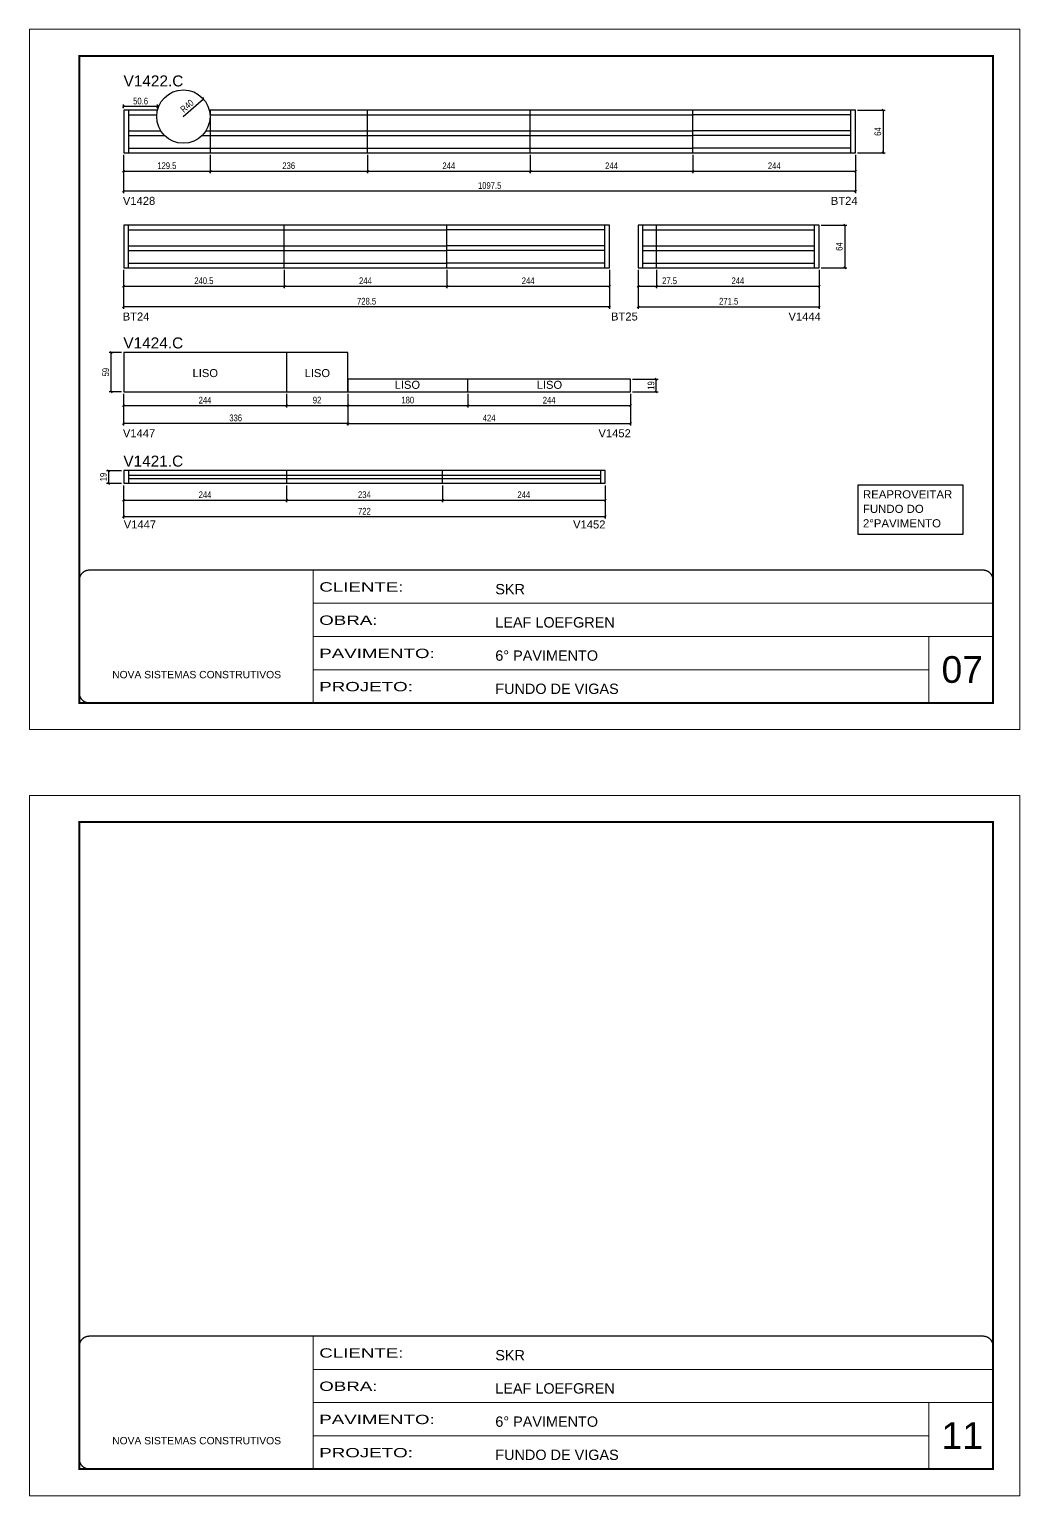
# Model space of a CAD drawing. Extents: x 1959 to 8212, y 239 to 4735.
# Drawn here: x 5142 to 6627, y 1388 to 3587 of the extents above; entities that cross this region are included whole.
import ezdxf

# ---------------------------------------------------------------- set-up
doc = ezdxf.new("R2010")
doc.units = 0
doc.linetypes.add('CONTINUO', pattern=[0])
doc.linetypes.add('DASHED', pattern=[0.75, 0.5, -0.25])
for name, color, linetype in [('5', 5, 'Continuous'), ('COTA', 241, 'Continuous'), ('F-PILARES-M', 170, 'Continuous'), ('NOMENCLATURA', 7, 'Continuous'), ('Painéis', 200, 'Continuous'), ('SARR_2.2x7', 40, 'Continuous')]:
    doc.layers.add(name, color=color, linetype=linetype)
for name, color, linetype, lineweight in [('CARIMBO', 255, 'Continuous', 9), ('Folhas', 255, 'Continuous', 9), ('SARRAFO DE PRESSAO', 251, 'DASHED', 9)]:
    doc.layers.add(name, color=color, linetype=linetype, lineweight=lineweight)
doc.styles.add('ARIAL', font='arial.ttf')
doc.styles.add('COTA TECNICA', font='techl___.ttf', dxfattribs={"height": 10})
doc.styles.add('COTA TECNICA-50', font='techl___.ttf', dxfattribs={"height": 10})
doc.styles.get("Standard").update_dxf_attribs({"font": 'arial.ttf'})
doc.styles.add('Tecnologia', font='')
doc.styles.get('Tecnologia').set_extended_font_data('Forgotten Futurist')
doc.dimstyles.new('COTA PAINEL-50', dxfattribs={"dimtxt": 10, "dimasz": 3, "dimexe": 3, "dimexo": 3, "dimgap": 3, "dimtad": 1, "dimdec": 1, "dimzin": 12, "dimdsep": 46, "dimtxsty": 'COTA TECNICA-50', "dimblk1": 'OBLIQUE', "dimblk2": 'OBLIQUE', "dimsah": 1, "dimcen": 0.9, "dimclrd": 4, "dimclre": 4, "dimclrt": 240, "dimadec": 1, "dimazin": 3, "dimtfac": 1, "dimtdec": 1, "dimtmove": 0, "dimatfit": 3, "dimfxl": 1, "dimtolj": 1, "dimtzin": 12, "dimarcsym": 0})
doc.dimstyles.new('PAINEL', dxfattribs={"dimtxt": 10, "dimasz": 3, "dimexe": 3, "dimexo": 3, "dimgap": 3, "dimtad": 1, "dimdec": 1, "dimzin": 12, "dimdsep": 46, "dimtxsty": 'COTA TECNICA', "dimblk1": 'OBLIQUE', "dimblk2": 'OBLIQUE', "dimsah": 1, "dimcen": 0.9, "dimclrd": 4, "dimclre": 4, "dimclrt": 240, "dimadec": 1, "dimazin": 3, "dimtfac": 1, "dimtdec": 1, "dimtmove": 0, "dimatfit": 3, "dimfxl": 1, "dimtolj": 1, "dimtzin": 12, "dimarcsym": 0})

# ---------------------------------------------------------------- blocks, each defined once
blk = doc.blocks.new('9999999999')
at = {"color": 30, "linetype": 'CONTINUO'}
for p, q in [((98564.6, 34230.2), (98564.6, 34429.4)), ((98564.6, 34379.6), (99584, 34379.6)), ((98564.6, 34329.8), (99488, 34329.8)), ((99584, 34329.8), (99488, 34329.8)), ((99488, 34329.8), (99488, 34230.2)), ((98564.6, 34280), (99488, 34280))]:
    blk.add_line(p, q, dxfattribs=at)
at = {"color": 30, "linetype": 'CONTINUO', "const_width": 2}
blk.add_lwpolyline([(99584, 34230.2), (99584, 34414.4, 0.414214), (99569, 34429.4), (98229, 34429.4, 0.414214), (98214, 34414.4), (98214, 34245.2, 0.414214), (98229, 34230.2), (99584, 34230.2)], format="xyb", dxfattribs=at)
at = {"layer": 'Folhas'}
blk.add_lwpolyline([(98139, 34190.2), (99624, 34190.2), (99624, 35240.2), (98139, 35240.2)], close=True, dxfattribs=at)
at = {"layer": 'Folhas', "color": 30, "const_width": 3}
blk.add_lwpolyline([(98214, 34230.2), (99584, 34230.2), (99584, 35200.2), (98214, 35200.2)], close=True, dxfattribs=at)
at = {"color": 7, "linetype": 'Continuous', "ltscale": 5, "style": 'ARIAL'}
for s, height, p in [('SKR', 15.48, (98837.7, 34393.1)), ('LEAF LOEFGREN', 15.483, (98837.7, 34343.3)), ('6° PAVIMENTO', 15.483, (98837.7, 34293.5)), ('NOVA SISTEMAS CONSTRUTIVOS', 11.059, (98263.2, 34267.2)), ('FUNDO DE VIGAS', 15.483, (98837.7, 34243.7))]:
    blk.add_text(s, height=height, dxfattribs=at).set_placement(p)
at = {"layer": 'Folhas', "color": 7, "style": 'Tecnologia', "width": 1.5}
for s, p in [('CLIENTE:', (98573.7, 34397.2)), ('OBRA:', (98573.7, 34347.3)), ('PAVIMENTO:', (98573.7, 34297.5)), ('PROJETO:', (98573.7, 34247.7))]:
    blk.add_text(s, height=14, dxfattribs=at).set_placement(p)
blk = doc.blocks.new('_Oblique')
at = {"color": 0, "linetype": 'ByBlock', "lineweight": -2}
blk.add_line((-0.5, -0.5), (0.5, 0.5), dxfattribs=at)
blk = doc.blocks.new('*D61')
at = {"layer": 'COTA', "color": 4, "lineweight": -2, "transparency": 16777216}
for p, q in [((5283.7, 3398.3), (5283.7, 3341.2)), ((6381.2, 3398.3), (6381.2, 3341.2)), ((6381.2, 3344.2), (5283.7, 3344.2))]:
    blk.add_line(p, q, dxfattribs=at)
at = {"layer": 'Defpoints', "color": 0, "transparency": 16777216}
for p in [(5283.7, 3401.3), (6381.2, 3401.3), (5283.7, 3344.2)]:
    blk.add_point(p, dxfattribs=at)
at = {"layer": 'COTA', "color": 4, "lineweight": -2, "transparency": 16777216, "xscale": 3, "yscale": 3, "zscale": 3, "rotation": 180}
blk.add_blockref('_Oblique', (5283.7, 3344.2), dxfattribs=at)
at = {"layer": 'COTA', "color": 4, "lineweight": -2, "transparency": 16777216, "xscale": 3, "yscale": 3, "zscale": 3}
blk.add_blockref('_Oblique', (6381.2, 3344.2), dxfattribs=at)
at = {"layer": 'COTA', "color": 240, "transparency": 16777216, "insert": (5832.5, 3352.4), "char_height": 10, "attachment_point": 5, "style": 'COTA TECNICA'}
blk.add_mtext('\\A1;1097.5', dxfattribs=at)
blk = doc.blocks.new('*D62')
at = {"layer": 'COTA', "color": 4, "lineweight": -2, "transparency": 16777216}
for p, q in [((5283.7, 3398.3), (5283.7, 3370.9)), ((5413.2, 3398.3), (5413.2, 3370.9)), ((5283.7, 3373.9), (5413.2, 3373.9))]:
    blk.add_line(p, q, dxfattribs=at)
at = {"layer": 'Defpoints', "color": 0, "transparency": 16777216}
for p in [(5283.7, 3401.3), (5413.2, 3401.3), (5413.2, 3373.9)]:
    blk.add_point(p, dxfattribs=at)
at = {"layer": 'COTA', "color": 4, "lineweight": -2, "transparency": 16777216, "xscale": 3, "yscale": 3, "zscale": 3, "rotation": 180}
blk.add_blockref('_Oblique', (5283.7, 3373.9), dxfattribs=at)
at = {"layer": 'COTA', "color": 4, "lineweight": -2, "transparency": 16777216, "xscale": 3, "yscale": 3, "zscale": 3}
blk.add_blockref('_Oblique', (5413.2, 3373.9), dxfattribs=at)
at = {"layer": 'COTA', "color": 240, "transparency": 16777216, "insert": (5348.5, 3382.1), "char_height": 10, "attachment_point": 5, "style": 'COTA TECNICA'}
blk.add_mtext('\\A1;129.5', dxfattribs=at)
blk = doc.blocks.new('*D63')
at = {"layer": 'COTA', "color": 4, "lineweight": -2, "transparency": 16777216}
for p, q in [((5413.2, 3398.3), (5413.2, 3370.9)), ((5649.2, 3398.3), (5649.2, 3370.9)), ((5413.2, 3373.9), (5649.2, 3373.9))]:
    blk.add_line(p, q, dxfattribs=at)
at = {"layer": 'Defpoints', "color": 0, "transparency": 16777216}
for p in [(5413.2, 3401.3), (5649.2, 3401.3), (5649.2, 3373.9)]:
    blk.add_point(p, dxfattribs=at)
at = {"layer": 'COTA', "color": 4, "lineweight": -2, "transparency": 16777216, "xscale": 3, "yscale": 3, "zscale": 3, "rotation": 180}
blk.add_blockref('_Oblique', (5413.2, 3373.9), dxfattribs=at)
at = {"layer": 'COTA', "color": 4, "lineweight": -2, "transparency": 16777216, "xscale": 3, "yscale": 3, "zscale": 3}
blk.add_blockref('_Oblique', (5649.2, 3373.9), dxfattribs=at)
at = {"layer": 'COTA', "color": 240, "transparency": 16777216, "insert": (5531.2, 3382.1), "char_height": 10, "attachment_point": 5, "style": 'COTA TECNICA'}
blk.add_mtext('\\A1;236', dxfattribs=at)
blk = doc.blocks.new('*D64')
at = {"layer": 'COTA', "color": 4, "lineweight": -2, "transparency": 16777216}
for p, q in [((5649.2, 3398.3), (5649.2, 3370.9)), ((5893.2, 3398.3), (5893.2, 3370.9)), ((5649.2, 3373.9), (5893.2, 3373.9))]:
    blk.add_line(p, q, dxfattribs=at)
at = {"layer": 'Defpoints', "color": 0, "transparency": 16777216}
for p in [(5649.2, 3401.3), (5893.2, 3401.3), (5893.2, 3373.9)]:
    blk.add_point(p, dxfattribs=at)
at = {"layer": 'COTA', "color": 4, "lineweight": -2, "transparency": 16777216, "xscale": 3, "yscale": 3, "zscale": 3, "rotation": 180}
blk.add_blockref('_Oblique', (5649.2, 3373.9), dxfattribs=at)
at = {"layer": 'COTA', "color": 4, "lineweight": -2, "transparency": 16777216, "xscale": 3, "yscale": 3, "zscale": 3}
blk.add_blockref('_Oblique', (5893.2, 3373.9), dxfattribs=at)
at = {"layer": 'COTA', "color": 240, "transparency": 16777216, "insert": (5771.2, 3382), "char_height": 10, "attachment_point": 5, "style": 'COTA TECNICA'}
blk.add_mtext('\\A1;244', dxfattribs=at)
blk = doc.blocks.new('*D65')
at = {"layer": 'COTA', "color": 4, "lineweight": -2, "transparency": 16777216}
for p, q in [((5893.2, 3398.3), (5893.2, 3370.9)), ((6137.2, 3398.3), (6137.2, 3370.9)), ((5893.2, 3373.9), (6137.2, 3373.9))]:
    blk.add_line(p, q, dxfattribs=at)
at = {"layer": 'Defpoints', "color": 0, "transparency": 16777216}
for p in [(5893.2, 3401.3), (6137.2, 3401.3), (6137.2, 3373.9)]:
    blk.add_point(p, dxfattribs=at)
at = {"layer": 'COTA', "color": 4, "lineweight": -2, "transparency": 16777216, "xscale": 3, "yscale": 3, "zscale": 3, "rotation": 180}
blk.add_blockref('_Oblique', (5893.2, 3373.9), dxfattribs=at)
at = {"layer": 'COTA', "color": 4, "lineweight": -2, "transparency": 16777216, "xscale": 3, "yscale": 3, "zscale": 3}
blk.add_blockref('_Oblique', (6137.2, 3373.9), dxfattribs=at)
at = {"layer": 'COTA', "color": 240, "transparency": 16777216, "insert": (6015.2, 3382), "char_height": 10, "attachment_point": 5, "style": 'COTA TECNICA'}
blk.add_mtext('\\A1;244', dxfattribs=at)
blk = doc.blocks.new('*D66')
at = {"layer": 'COTA', "color": 4, "lineweight": -2, "transparency": 16777216}
for p, q in [((6137.2, 3398.3), (6137.2, 3370.9)), ((6381.2, 3398.3), (6381.2, 3370.9)), ((6137.2, 3373.9), (6381.2, 3373.9))]:
    blk.add_line(p, q, dxfattribs=at)
at = {"layer": 'Defpoints', "color": 0, "transparency": 16777216}
for p in [(6137.2, 3401.3), (6381.2, 3401.3), (6381.2, 3373.9)]:
    blk.add_point(p, dxfattribs=at)
at = {"layer": 'COTA', "color": 4, "lineweight": -2, "transparency": 16777216, "xscale": 3, "yscale": 3, "zscale": 3, "rotation": 180}
blk.add_blockref('_Oblique', (6137.2, 3373.9), dxfattribs=at)
at = {"layer": 'COTA', "color": 4, "lineweight": -2, "transparency": 16777216, "xscale": 3, "yscale": 3, "zscale": 3}
blk.add_blockref('_Oblique', (6381.2, 3373.9), dxfattribs=at)
at = {"layer": 'COTA', "color": 240, "transparency": 16777216, "insert": (6259.2, 3382), "char_height": 10, "attachment_point": 5, "style": 'COTA TECNICA'}
blk.add_mtext('\\A1;244', dxfattribs=at)
blk = doc.blocks.new('*D67')
at = {"layer": 'COTA', "color": 4, "lineweight": -2, "transparency": 16777216}
for p, q in [((6384.2, 3465.3), (6425.7, 3465.3)), ((6422.7, 3465.3), (6422.7, 3401.3)), ((6384.2, 3401.3), (6425.7, 3401.3))]:
    blk.add_line(p, q, dxfattribs=at)
at = {"layer": 'Defpoints', "color": 0, "transparency": 16777216}
for p in [(6381.2, 3465.3), (6381.2, 3401.3), (6422.7, 3401.3)]:
    blk.add_point(p, dxfattribs=at)
at = {"layer": 'COTA', "color": 4, "lineweight": -2, "transparency": 16777216, "xscale": 3, "yscale": 3, "zscale": 3}
for p, rotation in [((6422.7, 3465.3), 90), ((6422.7, 3401.3), 270)]:
    blk.add_blockref('_Oblique', p, dxfattribs=dict(at, rotation=rotation))
at = {"layer": 'COTA', "color": 240, "transparency": 16777216, "insert": (6414.6, 3433.3), "char_height": 10, "attachment_point": 5, "rotation": 90, "style": 'COTA TECNICA'}
blk.add_mtext('\\A1;64', dxfattribs=at)
blk = doc.blocks.new('*D68')
at = {"layer": 'COTA', "color": 4, "lineweight": -2, "transparency": 16777216}
for p, q in [((5283.7, 3225.9), (5283.7, 3167.8)), ((6012.2, 3225.9), (6012.2, 3167.8)), ((6012.2, 3170.8), (5283.7, 3170.8))]:
    blk.add_line(p, q, dxfattribs=at)
at = {"layer": 'Defpoints', "color": 0, "transparency": 16777216}
for p in [(5283.7, 3228.9), (6012.2, 3228.9), (5283.7, 3170.8)]:
    blk.add_point(p, dxfattribs=at)
at = {"layer": 'COTA', "color": 4, "lineweight": -2, "transparency": 16777216, "xscale": 3, "yscale": 3, "zscale": 3, "rotation": 180}
blk.add_blockref('_Oblique', (5283.7, 3170.8), dxfattribs=at)
at = {"layer": 'COTA', "color": 4, "lineweight": -2, "transparency": 16777216, "xscale": 3, "yscale": 3, "zscale": 3}
blk.add_blockref('_Oblique', (6012.2, 3170.8), dxfattribs=at)
at = {"layer": 'COTA', "color": 240, "transparency": 16777216, "insert": (5648, 3178.9), "char_height": 10, "attachment_point": 5, "style": 'COTA TECNICA'}
blk.add_mtext('\\A1;728.5', dxfattribs=at)
blk = doc.blocks.new('*D69')
at = {"layer": 'COTA', "color": 4, "lineweight": -2, "transparency": 16777216}
for p, q in [((5524.2, 3225.9), (5524.2, 3198.5)), ((5768.2, 3225.9), (5768.2, 3198.5)), ((5524.2, 3201.5), (5768.2, 3201.5))]:
    blk.add_line(p, q, dxfattribs=at)
at = {"layer": 'Defpoints', "color": 0, "transparency": 16777216}
for p in [(5524.2, 3228.9), (5768.2, 3228.9), (5768.2, 3201.5)]:
    blk.add_point(p, dxfattribs=at)
at = {"layer": 'COTA', "color": 4, "lineweight": -2, "transparency": 16777216, "xscale": 3, "yscale": 3, "zscale": 3, "rotation": 180}
blk.add_blockref('_Oblique', (5524.2, 3201.5), dxfattribs=at)
at = {"layer": 'COTA', "color": 4, "lineweight": -2, "transparency": 16777216, "xscale": 3, "yscale": 3, "zscale": 3}
blk.add_blockref('_Oblique', (5768.2, 3201.5), dxfattribs=at)
at = {"layer": 'COTA', "color": 240, "transparency": 16777216, "insert": (5646.2, 3209.6), "char_height": 10, "attachment_point": 5, "style": 'COTA TECNICA'}
blk.add_mtext('\\A1;244', dxfattribs=at)
blk = doc.blocks.new('*D70')
at = {"layer": 'COTA', "color": 4, "lineweight": -2, "transparency": 16777216}
for p, q in [((5768.2, 3225.9), (5768.2, 3198.5)), ((6012.2, 3225.9), (6012.2, 3198.5)), ((5768.2, 3201.5), (6012.2, 3201.5))]:
    blk.add_line(p, q, dxfattribs=at)
at = {"layer": 'Defpoints', "color": 0, "transparency": 16777216}
for p in [(5768.2, 3228.9), (6012.2, 3228.9), (6012.2, 3201.5)]:
    blk.add_point(p, dxfattribs=at)
at = {"layer": 'COTA', "color": 4, "lineweight": -2, "transparency": 16777216, "xscale": 3, "yscale": 3, "zscale": 3, "rotation": 180}
blk.add_blockref('_Oblique', (5768.2, 3201.5), dxfattribs=at)
at = {"layer": 'COTA', "color": 4, "lineweight": -2, "transparency": 16777216, "xscale": 3, "yscale": 3, "zscale": 3}
blk.add_blockref('_Oblique', (6012.2, 3201.5), dxfattribs=at)
at = {"layer": 'COTA', "color": 240, "transparency": 16777216, "insert": (5890.2, 3209.6), "char_height": 10, "attachment_point": 5, "style": 'COTA TECNICA'}
blk.add_mtext('\\A1;244', dxfattribs=at)
blk = doc.blocks.new('*D71')
at = {"layer": 'COTA', "color": 4, "lineweight": -2, "transparency": 16777216}
for p, q in [((5283.7, 3225.9), (5283.7, 3198.5)), ((5524.2, 3225.9), (5524.2, 3198.5)), ((5283.7, 3201.5), (5524.2, 3201.5))]:
    blk.add_line(p, q, dxfattribs=at)
at = {"layer": 'Defpoints', "color": 0, "transparency": 16777216}
for p in [(5283.7, 3228.9), (5524.2, 3228.9), (5524.2, 3201.5)]:
    blk.add_point(p, dxfattribs=at)
at = {"layer": 'COTA', "color": 4, "lineweight": -2, "transparency": 16777216, "xscale": 3, "yscale": 3, "zscale": 3, "rotation": 180}
blk.add_blockref('_Oblique', (5283.7, 3201.5), dxfattribs=at)
at = {"layer": 'COTA', "color": 4, "lineweight": -2, "transparency": 16777216, "xscale": 3, "yscale": 3, "zscale": 3}
blk.add_blockref('_Oblique', (5524.2, 3201.5), dxfattribs=at)
at = {"layer": 'COTA', "color": 240, "transparency": 16777216, "insert": (5404, 3209.6), "char_height": 10, "attachment_point": 5, "style": 'COTA TECNICA'}
blk.add_mtext('\\A1;240.5', dxfattribs=at)
blk = doc.blocks.new('*D72')
at = {"layer": 'COTA', "color": 4, "lineweight": -2, "transparency": 16777216}
for p, q in [((6055.2, 3225.9), (6055.2, 3167.8)), ((6326.7, 3225.9), (6326.7, 3167.8)), ((6055.2, 3170.8), (6326.7, 3170.8))]:
    blk.add_line(p, q, dxfattribs=at)
at = {"layer": 'Defpoints', "color": 0, "transparency": 16777216}
for p in [(6055.2, 3228.9), (6326.7, 3228.9), (6326.7, 3170.8)]:
    blk.add_point(p, dxfattribs=at)
at = {"layer": 'COTA', "color": 4, "lineweight": -2, "transparency": 16777216, "xscale": 3, "yscale": 3, "zscale": 3, "rotation": 180}
blk.add_blockref('_Oblique', (6055.2, 3170.8), dxfattribs=at)
at = {"layer": 'COTA', "color": 4, "lineweight": -2, "transparency": 16777216, "xscale": 3, "yscale": 3, "zscale": 3}
blk.add_blockref('_Oblique', (6326.7, 3170.8), dxfattribs=at)
at = {"layer": 'COTA', "color": 240, "transparency": 16777216, "insert": (6190.9, 3178.9), "char_height": 10, "attachment_point": 5, "style": 'COTA TECNICA'}
blk.add_mtext('\\A1;271.5', dxfattribs=at)
blk = doc.blocks.new('*D73')
at = {"layer": 'COTA', "color": 4, "lineweight": -2, "transparency": 16777216}
for p, q in [((6055.2, 3225.9), (6055.2, 3198.5)), ((6082.7, 3225.9), (6082.7, 3198.5)), ((6055.2, 3201.5), (6082.7, 3201.5)), ((6082.7, 3201.5), (6118.9, 3201.5))]:
    blk.add_line(p, q, dxfattribs=at)
at = {"layer": 'Defpoints', "color": 0, "transparency": 16777216}
for p in [(6055.2, 3228.9), (6082.7, 3228.9), (6082.7, 3201.5)]:
    blk.add_point(p, dxfattribs=at)
at = {"layer": 'COTA', "color": 4, "lineweight": -2, "transparency": 16777216, "xscale": 3, "yscale": 3, "zscale": 3, "rotation": 180}
blk.add_blockref('_Oblique', (6055.2, 3201.5), dxfattribs=at)
at = {"layer": 'COTA', "color": 4, "lineweight": -2, "transparency": 16777216, "xscale": 3, "yscale": 3, "zscale": 3}
blk.add_blockref('_Oblique', (6082.7, 3201.5), dxfattribs=at)
at = {"layer": 'COTA', "color": 240, "transparency": 16777216, "insert": (6102.3, 3209.6), "char_height": 10, "attachment_point": 5, "style": 'COTA TECNICA'}
blk.add_mtext('\\A1;27.5', dxfattribs=at)
blk = doc.blocks.new('*D74')
at = {"layer": 'COTA', "color": 4, "lineweight": -2, "transparency": 16777216}
for p, q in [((6082.7, 3225.9), (6082.7, 3198.5)), ((6326.7, 3225.9), (6326.7, 3198.5)), ((6082.7, 3201.5), (6326.7, 3201.5))]:
    blk.add_line(p, q, dxfattribs=at)
at = {"layer": 'Defpoints', "color": 0, "transparency": 16777216}
for p in [(6082.7, 3228.9), (6326.7, 3228.9), (6326.7, 3201.5)]:
    blk.add_point(p, dxfattribs=at)
at = {"layer": 'COTA', "color": 4, "lineweight": -2, "transparency": 16777216, "xscale": 3, "yscale": 3, "zscale": 3, "rotation": 180}
blk.add_blockref('_Oblique', (6082.7, 3201.5), dxfattribs=at)
at = {"layer": 'COTA', "color": 4, "lineweight": -2, "transparency": 16777216, "xscale": 3, "yscale": 3, "zscale": 3}
blk.add_blockref('_Oblique', (6326.7, 3201.5), dxfattribs=at)
at = {"layer": 'COTA', "color": 240, "transparency": 16777216, "insert": (6204.7, 3209.6), "char_height": 10, "attachment_point": 5, "style": 'COTA TECNICA'}
blk.add_mtext('\\A1;244', dxfattribs=at)
blk = doc.blocks.new('*D75')
at = {"layer": 'COTA', "color": 4, "lineweight": -2, "transparency": 16777216}
for p, q in [((6329.7, 3292.9), (6367.9, 3292.9)), ((6364.9, 3292.9), (6364.9, 3228.9)), ((6329.7, 3228.9), (6367.9, 3228.9))]:
    blk.add_line(p, q, dxfattribs=at)
at = {"layer": 'Defpoints', "color": 0, "transparency": 16777216}
for p in [(6326.7, 3292.9), (6326.7, 3228.9), (6364.9, 3228.9)]:
    blk.add_point(p, dxfattribs=at)
at = {"layer": 'COTA', "color": 4, "lineweight": -2, "transparency": 16777216, "xscale": 3, "yscale": 3, "zscale": 3}
for p, rotation in [((6364.9, 3292.9), 90), ((6364.9, 3228.9), 270)]:
    blk.add_blockref('_Oblique', p, dxfattribs=dict(at, rotation=rotation))
at = {"layer": 'COTA', "color": 240, "transparency": 16777216, "insert": (6356.8, 3260.9), "char_height": 10, "attachment_point": 5, "rotation": 90, "style": 'COTA TECNICA'}
blk.add_mtext('\\A1;64', dxfattribs=at)
blk = doc.blocks.new('*D76')
at = {"layer": 'COTA', "color": 4, "lineweight": -2, "transparency": 16777216}
blk.add_line((5373.1, 3455.7), (5403.2, 3482.3), dxfattribs=at)
at = {"layer": 'Defpoints', "color": 0, "transparency": 16777216}
for p in [(5403.2, 3482.3), (5373.2, 3455.8)]:
    blk.add_point(p, dxfattribs=at)
at = {"layer": 'COTA', "color": 4, "lineweight": -2, "transparency": 16777216, "xscale": 3, "yscale": 3, "zscale": 3, "rotation": 41.49137274924843}
blk.add_blockref('_Oblique', (5403.2, 3482.3), dxfattribs=at)
at = {"layer": 'COTA', "color": 240, "transparency": 16777216, "insert": (5378.8, 3471.6), "char_height": 10, "attachment_point": 5, "rotation": 41.4914, "style": 'COTA TECNICA'}
blk.add_mtext('\\A1;R40', dxfattribs=at)
blk = doc.blocks.new('*D77')
at = {"layer": 'COTA', "color": 4, "lineweight": -2, "transparency": 16777216}
for p, q in [((5283.7, 3040.1), (5283.7, 2992.8)), ((5619.7, 3040.1), (5619.7, 2992.8)), ((5619.7, 2995.8), (5283.7, 2995.8))]:
    blk.add_line(p, q, dxfattribs=at)
at = {"layer": 'Defpoints', "color": 0, "transparency": 16777216}
for p in [(5283.7, 3043.1), (5619.7, 3043.1), (5283.7, 2995.8)]:
    blk.add_point(p, dxfattribs=at)
at = {"layer": 'COTA', "color": 4, "lineweight": -2, "transparency": 16777216, "xscale": 3, "yscale": 3, "zscale": 3, "rotation": 180}
blk.add_blockref('_Oblique', (5283.7, 2995.8), dxfattribs=at)
at = {"layer": 'COTA', "color": 4, "lineweight": -2, "transparency": 16777216, "xscale": 3, "yscale": 3, "zscale": 3}
blk.add_blockref('_Oblique', (5619.7, 2995.8), dxfattribs=at)
at = {"layer": 'COTA', "color": 240, "transparency": 16777216, "insert": (5451.7, 3004), "char_height": 10, "attachment_point": 5, "style": 'COTA TECNICA'}
blk.add_mtext('\\A1;336', dxfattribs=at)
blk = doc.blocks.new('*D78')
at = {"layer": 'COTA', "color": 4, "lineweight": -2, "transparency": 16777216}
for p, q in [((5619.7, 3040.1), (5619.7, 2992.8)), ((6043.7, 3040.1), (6043.7, 2992.8)), ((5619.7, 2995.8), (6043.7, 2995.8))]:
    blk.add_line(p, q, dxfattribs=at)
at = {"layer": 'Defpoints', "color": 0, "transparency": 16777216}
for p in [(5619.7, 3043.1), (6043.7, 3043.1), (6043.7, 2995.8)]:
    blk.add_point(p, dxfattribs=at)
at = {"layer": 'COTA', "color": 4, "lineweight": -2, "transparency": 16777216, "xscale": 3, "yscale": 3, "zscale": 3, "rotation": 180}
blk.add_blockref('_Oblique', (5619.7, 2995.8), dxfattribs=at)
at = {"layer": 'COTA', "color": 4, "lineweight": -2, "transparency": 16777216, "xscale": 3, "yscale": 3, "zscale": 3}
blk.add_blockref('_Oblique', (6043.7, 2995.8), dxfattribs=at)
at = {"layer": 'COTA', "color": 240, "transparency": 16777216, "insert": (5831.7, 3003.9), "char_height": 10, "attachment_point": 5, "style": 'COTA TECNICA'}
blk.add_mtext('\\A1;424', dxfattribs=at)
blk = doc.blocks.new('*D79')
at = {"layer": 'COTA', "color": 4, "lineweight": -2, "transparency": 16777216}
for p, q in [((5283.7, 3040.1), (5283.7, 3019.6)), ((5527.7, 3040.1), (5527.7, 3019.6)), ((5283.7, 3022.6), (5527.7, 3022.6))]:
    blk.add_line(p, q, dxfattribs=at)
at = {"layer": 'Defpoints', "color": 0, "transparency": 16777216}
for p in [(5283.7, 3043.1), (5527.7, 3043.1), (5527.7, 3022.6)]:
    blk.add_point(p, dxfattribs=at)
at = {"layer": 'COTA', "color": 4, "lineweight": -2, "transparency": 16777216, "xscale": 3, "yscale": 3, "zscale": 3, "rotation": 180}
blk.add_blockref('_Oblique', (5283.7, 3022.6), dxfattribs=at)
at = {"layer": 'COTA', "color": 4, "lineweight": -2, "transparency": 16777216, "xscale": 3, "yscale": 3, "zscale": 3}
blk.add_blockref('_Oblique', (5527.7, 3022.6), dxfattribs=at)
at = {"layer": 'COTA', "color": 240, "transparency": 16777216, "insert": (5405.7, 3030.6), "char_height": 10, "attachment_point": 5, "style": 'COTA TECNICA'}
blk.add_mtext('\\A1;244', dxfattribs=at)
blk = doc.blocks.new('*D80')
at = {"layer": 'COTA', "color": 4, "lineweight": -2, "transparency": 16777216}
for p, q in [((5527.7, 3040.1), (5527.7, 3019.6)), ((5619.7, 3040.1), (5619.7, 3019.6)), ((5527.7, 3022.6), (5619.7, 3022.6))]:
    blk.add_line(p, q, dxfattribs=at)
at = {"layer": 'Defpoints', "color": 0, "transparency": 16777216}
for p in [(5527.7, 3043.1), (5619.7, 3043.1), (5619.7, 3022.6)]:
    blk.add_point(p, dxfattribs=at)
at = {"layer": 'COTA', "color": 4, "lineweight": -2, "transparency": 16777216, "xscale": 3, "yscale": 3, "zscale": 3, "rotation": 180}
blk.add_blockref('_Oblique', (5527.7, 3022.6), dxfattribs=at)
at = {"layer": 'COTA', "color": 4, "lineweight": -2, "transparency": 16777216, "xscale": 3, "yscale": 3, "zscale": 3}
blk.add_blockref('_Oblique', (5619.7, 3022.6), dxfattribs=at)
at = {"layer": 'COTA', "color": 240, "transparency": 16777216, "insert": (5573.7, 3030.6), "char_height": 10, "attachment_point": 5, "style": 'COTA TECNICA'}
blk.add_mtext('\\A1;92', dxfattribs=at)
blk = doc.blocks.new('*D81')
at = {"layer": 'COTA', "color": 4, "lineweight": -2, "transparency": 16777216}
for p, q in [((5619.7, 3040.1), (5619.7, 3019.6)), ((5799.7, 3040.1), (5799.7, 3019.6)), ((5619.7, 3022.6), (5799.7, 3022.6))]:
    blk.add_line(p, q, dxfattribs=at)
at = {"layer": 'Defpoints', "color": 0, "transparency": 16777216}
for p in [(5619.7, 3043.1), (5799.7, 3043.1), (5799.7, 3022.6)]:
    blk.add_point(p, dxfattribs=at)
at = {"layer": 'COTA', "color": 4, "lineweight": -2, "transparency": 16777216, "xscale": 3, "yscale": 3, "zscale": 3, "rotation": 180}
blk.add_blockref('_Oblique', (5619.7, 3022.6), dxfattribs=at)
at = {"layer": 'COTA', "color": 4, "lineweight": -2, "transparency": 16777216, "xscale": 3, "yscale": 3, "zscale": 3}
blk.add_blockref('_Oblique', (5799.7, 3022.6), dxfattribs=at)
at = {"layer": 'COTA', "color": 240, "transparency": 16777216, "insert": (5709.7, 3030.7), "char_height": 10, "attachment_point": 5, "style": 'COTA TECNICA'}
blk.add_mtext('\\A1;180', dxfattribs=at)
blk = doc.blocks.new('*D82')
at = {"layer": 'COTA', "color": 4, "lineweight": -2, "transparency": 16777216}
for p, q in [((5799.7, 3040.1), (5799.7, 3019.6)), ((6043.7, 3040.1), (6043.7, 3019.6)), ((5799.7, 3022.6), (6043.7, 3022.6))]:
    blk.add_line(p, q, dxfattribs=at)
at = {"layer": 'Defpoints', "color": 0, "transparency": 16777216}
for p in [(5799.7, 3043.1), (6043.7, 3043.1), (6043.7, 3022.6)]:
    blk.add_point(p, dxfattribs=at)
at = {"layer": 'COTA', "color": 4, "lineweight": -2, "transparency": 16777216, "xscale": 3, "yscale": 3, "zscale": 3, "rotation": 180}
blk.add_blockref('_Oblique', (5799.7, 3022.6), dxfattribs=at)
at = {"layer": 'COTA', "color": 4, "lineweight": -2, "transparency": 16777216, "xscale": 3, "yscale": 3, "zscale": 3}
blk.add_blockref('_Oblique', (6043.7, 3022.6), dxfattribs=at)
at = {"layer": 'COTA', "color": 240, "transparency": 16777216, "insert": (5921.7, 3030.6), "char_height": 10, "attachment_point": 5, "style": 'COTA TECNICA'}
blk.add_mtext('\\A1;244', dxfattribs=at)
blk = doc.blocks.new('*D83')
at = {"layer": 'COTA', "color": 4, "lineweight": -2, "transparency": 16777216}
for p, q in [((5280.7, 3102.1), (5261.9, 3102.1)), ((5264.9, 3043.1), (5264.9, 3102.1)), ((5280.7, 3043.1), (5261.9, 3043.1))]:
    blk.add_line(p, q, dxfattribs=at)
at = {"layer": 'Defpoints', "color": 0, "transparency": 16777216}
for p in [(5264.9, 3102.1), (5283.7, 3102.1), (5283.7, 3043.1)]:
    blk.add_point(p, dxfattribs=at)
at = {"layer": 'COTA', "color": 4, "lineweight": -2, "transparency": 16777216, "xscale": 3, "yscale": 3, "zscale": 3}
for p, rotation in [((5264.9, 3102.1), 90), ((5264.9, 3043.1), 270)]:
    blk.add_blockref('_Oblique', p, dxfattribs=dict(at, rotation=rotation))
at = {"layer": 'COTA', "color": 240, "transparency": 16777216, "insert": (5256.8, 3072.6), "char_height": 10, "attachment_point": 5, "rotation": 90, "style": 'COTA TECNICA'}
blk.add_mtext('\\A1;59', dxfattribs=at)
blk = doc.blocks.new('*D84')
at = {"layer": 'COTA', "color": 4, "lineweight": -2, "transparency": 16777216}
for p, q in [((6046.7, 3062.1), (6085.4, 3062.1)), ((6082.4, 3043.1), (6082.4, 3062.1)), ((6046.7, 3043.1), (6085.4, 3043.1))]:
    blk.add_line(p, q, dxfattribs=at)
at = {"layer": 'Defpoints', "color": 0, "transparency": 16777216}
for p in [(6043.7, 3062.1), (6082.4, 3062.1), (6043.7, 3043.1)]:
    blk.add_point(p, dxfattribs=at)
at = {"layer": 'COTA', "color": 4, "lineweight": -2, "transparency": 16777216, "xscale": 3, "yscale": 3, "zscale": 3}
for p, rotation in [((6082.4, 3062.1), 90), ((6082.4, 3043.1), 270)]:
    blk.add_blockref('_Oblique', p, dxfattribs=dict(at, rotation=rotation))
at = {"layer": 'COTA', "color": 240, "transparency": 16777216, "insert": (6074.4, 3052.6), "char_height": 10, "attachment_point": 5, "rotation": 90, "style": 'COTA TECNICA'}
blk.add_mtext('\\A1;19', dxfattribs=at)
blk = doc.blocks.new('*D103')
at = {"layer": 'COTA', "color": 4, "linetype": 'ByBlock', "lineweight": -2, "transparency": 16777216}
for p, q in [((5283.7, 2902.9), (5283.7, 2853)), ((6005.7, 2902.9), (6005.7, 2853)), ((5283.7, 2856), (6005.7, 2856))]:
    blk.add_line(p, q, dxfattribs=at)
at = {"layer": 'Defpoints', "color": 0, "linetype": 'ByBlock', "transparency": 16777216}
for p in [(5283.7, 2905.9), (6005.7, 2905.9), (6005.7, 2856)]:
    blk.add_point(p, dxfattribs=at)
at = {"layer": 'COTA', "color": 4, "linetype": 'ByBlock', "lineweight": -2, "transparency": 16777216, "xscale": 3, "yscale": 3, "zscale": 3, "rotation": 180}
blk.add_blockref('_Oblique', (5283.7, 2856), dxfattribs=at)
at = {"layer": 'COTA', "color": 4, "linetype": 'ByBlock', "lineweight": -2, "transparency": 16777216, "xscale": 3, "yscale": 3, "zscale": 3}
blk.add_blockref('_Oblique', (6005.7, 2856), dxfattribs=at)
at = {"layer": 'COTA', "color": 240, "linetype": 'ByBlock', "transparency": 16777216, "insert": (5644.7, 2864.1), "char_height": 10, "attachment_point": 5, "style": 'COTA TECNICA-50'}
blk.add_mtext('\\A1;722', dxfattribs=at)
blk = doc.blocks.new('*D104')
at = {"layer": 'COTA', "color": 4, "lineweight": -2, "transparency": 16777216}
for p, q in [((5280.7, 2924.9), (5258.2, 2924.9)), ((5261.2, 2924.9), (5261.2, 2905.9)), ((5280.7, 2905.9), (5258.2, 2905.9))]:
    blk.add_line(p, q, dxfattribs=at)
at = {"layer": 'Defpoints', "color": 0, "transparency": 16777216}
for p in [(5283.7, 2924.9), (5261.2, 2905.9), (5283.7, 2905.9)]:
    blk.add_point(p, dxfattribs=at)
at = {"layer": 'COTA', "color": 4, "lineweight": -2, "transparency": 16777216, "xscale": 3, "yscale": 3, "zscale": 3}
for p, rotation in [((5261.2, 2924.9), 90), ((5261.2, 2905.9), 270)]:
    blk.add_blockref('_Oblique', p, dxfattribs=dict(at, rotation=rotation))
at = {"layer": 'COTA', "color": 240, "transparency": 16777216, "insert": (5253.2, 2915.4), "char_height": 10, "attachment_point": 5, "rotation": 90, "style": 'COTA TECNICA'}
blk.add_mtext('\\A1;19', dxfattribs=at)
blk = doc.blocks.new('*D106')
at = {"layer": 'COTA', "color": 4, "lineweight": -2, "transparency": 16777216}
for p, q in [((5283.7, 2902.9), (5283.7, 2877.7)), ((5527.7, 2902.9), (5527.7, 2877.7)), ((5283.7, 2880.7), (5527.7, 2880.7))]:
    blk.add_line(p, q, dxfattribs=at)
at = {"layer": 'Defpoints', "color": 0, "transparency": 16777216}
for p in [(5283.7, 2905.9), (5527.7, 2905.9), (5527.7, 2880.7)]:
    blk.add_point(p, dxfattribs=at)
at = {"layer": 'COTA', "color": 4, "lineweight": -2, "transparency": 16777216, "xscale": 3, "yscale": 3, "zscale": 3, "rotation": 180}
blk.add_blockref('_Oblique', (5283.7, 2880.7), dxfattribs=at)
at = {"layer": 'COTA', "color": 4, "lineweight": -2, "transparency": 16777216, "xscale": 3, "yscale": 3, "zscale": 3}
blk.add_blockref('_Oblique', (5527.7, 2880.7), dxfattribs=at)
at = {"layer": 'COTA', "color": 240, "transparency": 16777216, "insert": (5405.7, 2888.8), "char_height": 10, "attachment_point": 5, "style": 'COTA TECNICA'}
blk.add_mtext('\\A1;244', dxfattribs=at)
blk = doc.blocks.new('*D107')
at = {"layer": 'COTA', "color": 4, "lineweight": -2, "transparency": 16777216}
for p, q in [((5527.7, 2902.9), (5527.7, 2877.7)), ((5761.7, 2902.9), (5761.7, 2877.7)), ((5527.7, 2880.7), (5761.7, 2880.7))]:
    blk.add_line(p, q, dxfattribs=at)
at = {"layer": 'Defpoints', "color": 0, "transparency": 16777216}
for p in [(5527.7, 2905.9), (5761.7, 2905.9), (5761.7, 2880.7)]:
    blk.add_point(p, dxfattribs=at)
at = {"layer": 'COTA', "color": 4, "lineweight": -2, "transparency": 16777216, "xscale": 3, "yscale": 3, "zscale": 3, "rotation": 180}
blk.add_blockref('_Oblique', (5527.7, 2880.7), dxfattribs=at)
at = {"layer": 'COTA', "color": 4, "lineweight": -2, "transparency": 16777216, "xscale": 3, "yscale": 3, "zscale": 3}
blk.add_blockref('_Oblique', (5761.7, 2880.7), dxfattribs=at)
at = {"layer": 'COTA', "color": 240, "transparency": 16777216, "insert": (5644.7, 2888.9), "char_height": 10, "attachment_point": 5, "style": 'COTA TECNICA'}
blk.add_mtext('\\A1;234', dxfattribs=at)
blk = doc.blocks.new('*D105')
at = {"layer": 'COTA', "color": 4, "lineweight": -2, "transparency": 16777216}
for p, q in [((5761.7, 2902.9), (5761.7, 2877.7)), ((6005.7, 2902.9), (6005.7, 2877.7)), ((5761.7, 2880.7), (6005.7, 2880.7))]:
    blk.add_line(p, q, dxfattribs=at)
at = {"layer": 'Defpoints', "color": 0, "transparency": 16777216}
for p in [(5761.7, 2905.9), (6005.7, 2905.9), (6005.7, 2880.7)]:
    blk.add_point(p, dxfattribs=at)
at = {"layer": 'COTA', "color": 4, "lineweight": -2, "transparency": 16777216, "xscale": 3, "yscale": 3, "zscale": 3, "rotation": 180}
blk.add_blockref('_Oblique', (5761.7, 2880.7), dxfattribs=at)
at = {"layer": 'COTA', "color": 4, "lineweight": -2, "transparency": 16777216, "xscale": 3, "yscale": 3, "zscale": 3}
blk.add_blockref('_Oblique', (6005.7, 2880.7), dxfattribs=at)
at = {"layer": 'COTA', "color": 240, "transparency": 16777216, "insert": (5883.7, 2888.8), "char_height": 10, "attachment_point": 5, "style": 'COTA TECNICA'}
blk.add_mtext('\\A1;244', dxfattribs=at)
blk = doc.blocks.new('*D193')
at = {"layer": 'COTA', "color": 4, "lineweight": -2, "transparency": 16777216}
for p, q in [((5283.7, 3468.3), (5283.7, 3473.9)), ((5334.4, 3468.3), (5334.4, 3473.9)), ((5334.4, 3470.9), (5283.7, 3470.9))]:
    blk.add_line(p, q, dxfattribs=at)
at = {"layer": 'Defpoints', "color": 0, "transparency": 16777216}
for p in [(5283.7, 3470.9), (5283.7, 3465.3), (5334.4, 3465.3)]:
    blk.add_point(p, dxfattribs=at)
at = {"layer": 'COTA', "color": 4, "lineweight": -2, "transparency": 16777216, "xscale": 3, "yscale": 3, "zscale": 3, "rotation": 180}
blk.add_blockref('_Oblique', (5283.7, 3470.9), dxfattribs=at)
at = {"layer": 'COTA', "color": 4, "lineweight": -2, "transparency": 16777216, "xscale": 3, "yscale": 3, "zscale": 3}
blk.add_blockref('_Oblique', (5334.4, 3470.9), dxfattribs=at)
at = {"layer": 'COTA', "color": 240, "transparency": 16777216, "insert": (5309.1, 3479), "char_height": 10, "attachment_point": 5, "style": 'COTA TECNICA'}
blk.add_mtext('\\A1;50.6', dxfattribs=at)

msp = doc.modelspace()

# ---------------------------------------------------------------- linework, layer by layer
at = {"color": 0, "linetype": 'Continuous', "ltscale": 5}
msp.add_lwpolyline([(6385.29, 2903.59), (6542.24, 2903.59), (6542.24, 2829.34), (6385.29, 2829.34)], close=True, dxfattribs=at)
at = {"layer": 'F-PILARES-M', "linetype": 'Continuous'}
msp.add_circle((5373.24, 3455.82), 40, dxfattribs=at)
at = {"layer": 'Painéis'}
for p, q in [((5283.74, 3465.32), (5283.74, 3401.32)), ((5334.39, 3465.32), (5283.74, 3465.32)), ((6381.24, 3465.32), (5412.1, 3465.32)), ((5413.24, 3465.32), (5413.24, 3401.32)), ((5649.24, 3401.32), (5649.24, 3465.32)), ((5893.24, 3401.32), (5893.24, 3465.32)), ((6137.24, 3401.32), (6137.24, 3465.32)), ((6381.24, 3401.32), (6381.24, 3465.32)), ((5283.74, 3401.32), (6381.24, 3401.32)), ((5524.24, 3228.9), (5524.24, 3292.9)), ((5768.24, 3228.9), (5768.24, 3292.9)), ((6326.68, 3292.9), (6055.18, 3292.9)), ((6055.18, 3292.9), (6055.18, 3228.9)), ((6082.68, 3228.9), (6082.68, 3292.9)), ((6326.68, 3228.9), (6326.68, 3292.9)), ((6055.18, 3228.9), (6326.68, 3228.9)), ((5619.74, 3102.12), (5283.74, 3102.12)), ((5283.74, 3102.12), (5283.74, 3043.12)), ((5527.74, 3102.12), (5527.74, 3043.12)), ((5619.74, 3043.12), (5619.74, 3102.12)), ((6043.74, 3062.12), (5619.74, 3062.12)), ((5619.74, 3062.12), (5619.74, 3043.12)), ((5799.74, 3043.12), (5799.74, 3062.12)), ((6043.74, 3043.12), (6043.74, 3062.12)), ((5283.74, 3043.12), (5619.74, 3043.12)), ((5619.74, 3043.12), (6043.74, 3043.12))]:
    msp.add_line(p, q, dxfattribs=at)
at = {"layer": 'Painéis', "linetype": 'ByBlock'}
for p, q in [((5283.74, 2924.94), (5283.74, 2905.94)), ((6005.74, 2924.94), (5283.74, 2924.94)), ((5527.74, 2924.94), (5527.74, 2905.94)), ((5761.74, 2905.94), (5761.74, 2924.94)), ((6005.74, 2905.94), (6005.74, 2924.94)), ((5283.74, 2905.94), (6005.74, 2905.94))]:
    msp.add_line(p, q, dxfattribs=at)
at = {"layer": 'Painéis'}
msp.add_lwpolyline([(5283.74, 3228.9), (6012.24, 3228.9), (6012.24, 3292.9), (5283.74, 3292.9)], close=True, dxfattribs=at)
at = {"layer": 'SARR_2.2x7', "linetype": 'Continuous'}
for p, q in [((5290.74, 3465.32), (5290.74, 3401.32)), ((5290.74, 3458.32), (5333.32, 3458.32)), ((5413.16, 3458.32), (5413.24, 3458.32)), ((5413.24, 3458.32), (5649.24, 3458.32)), ((5649.24, 3458.32), (5893.24, 3458.32)), ((5893.24, 3458.32), (6137.24, 3458.32)), ((6374.24, 3458.32), (6137.24, 3458.32)), ((6374.24, 3401.32), (6374.24, 3465.32)), ((5290.74, 3434.56), (5339.36, 3434.56)), ((5407.13, 3434.56), (5413.24, 3434.56)), ((5413.24, 3434.56), (5649.24, 3434.56)), ((5649.24, 3434.56), (5893.24, 3434.56)), ((5893.24, 3434.56), (6137.24, 3434.56)), ((6374.24, 3434.56), (6137.24, 3434.56)), ((5290.74, 3427.56), (5344.93, 3427.56)), ((5290.74, 3408.32), (5413.24, 3408.32)), ((5401.55, 3427.56), (5413.24, 3427.56)), ((5413.24, 3427.56), (5649.24, 3427.56)), ((5413.24, 3408.32), (5649.24, 3408.32)), ((5649.24, 3427.56), (5893.24, 3427.56)), ((5649.24, 3408.32), (5893.24, 3408.32)), ((5893.24, 3427.56), (6137.24, 3427.56)), ((5893.24, 3408.32), (6137.24, 3408.32)), ((6374.24, 3427.56), (6137.24, 3427.56)), ((6374.24, 3408.32), (6137.24, 3408.32)), ((5290.74, 3228.9), (5290.74, 3292.9)), ((5290.74, 3285.9), (5524.24, 3285.9)), ((5524.24, 3285.9), (5768.24, 3285.9)), ((6005.24, 3285.9), (5768.24, 3285.9)), ((6005.24, 3228.9), (6005.24, 3292.9)), ((6062.18, 3228.9), (6062.18, 3292.9)), ((6062.18, 3285.9), (6319.68, 3285.9)), ((6319.68, 3228.9), (6319.68, 3292.9)), ((5290.74, 3262.15), (5524.24, 3262.15)), ((5290.74, 3255.15), (5524.24, 3255.15)), ((5524.24, 3262.15), (5768.24, 3262.15)), ((5524.24, 3255.15), (5768.24, 3255.15)), ((6005.24, 3262.15), (5768.24, 3262.15)), ((6005.24, 3255.15), (5768.24, 3255.15)), ((6062.18, 3262.15), (6319.68, 3262.15)), ((6062.18, 3255.15), (6319.68, 3255.15)), ((5290.74, 3235.9), (5524.24, 3235.9)), ((5524.24, 3235.9), (5768.24, 3235.9)), ((6005.24, 3235.9), (5768.24, 3235.9)), ((6062.18, 3235.9), (6319.68, 3235.9)), ((5290.74, 2924.94), (5290.74, 2905.94)), ((5998.74, 2924.94), (5998.74, 2905.94)), ((5290.74, 2917.94), (5527.74, 2917.94)), ((5290.74, 2912.94), (5527.74, 2912.94)), ((5527.74, 2917.94), (5761.74, 2917.94)), ((5527.74, 2912.94), (5761.74, 2912.94)), ((5761.74, 2917.94), (5998.74, 2917.94)), ((5761.74, 2912.94), (5998.74, 2912.94))]:
    msp.add_line(p, q, dxfattribs=at)

# ---------------------------------------------------------------- block references
at = {"layer": 'SARRAFO DE PRESSAO', "color": 6, "linetype": 'ByBlock'}
for p in [(-92996.71, -31653.56), (-92996.71, -32802.14)]:
    msp.add_blockref('9999999999', p, dxfattribs=at)

# ---------------------------------------------------------------- texts
at = {"color": 0, "linetype": 'Continuous', "ltscale": 5, "style": 'ARIAL'}
for s, height, p in [('REAPROVEITAR ', 12.2353, (6392.27, 2883.28)), ('FUNDO DO', 12.235, (6392.27, 2861.57)), ('2°PAVIMENTO', 12.2353, (6392.27, 2839.86))]:
    msp.add_text(s, height=height, dxfattribs=at).set_placement(p)
at = {"layer": '5', "linetype": 'Continuous'}
for s, rotation, p in [('V1428', 0.00004, (5282.59, 3323.48)), ('BT24', 0.00004, (6344.14, 3323.48)), ('BT24', 0.00004, (5282.3, 3150.06)), ('BT25', 0.00004, (6014.53, 3150.06)), ('V1444', 0.00004, (6280.62, 3150.06)), ('LISO', 359.99996, (5387.03, 3065.21)), ('LISO', 359.99996, (5555.03, 3065.21)), ('LISO', 359.99996, (5690.03, 3047.62)), ('LISO', 359.99996, (5903.03, 3047.62)), ('V1447', 0.00004, (5282.59, 2975.03)), ('V1452', 0.00004, (5995.71, 2975.03)), ('V1447', 0.00004, (5283.83, 2838.24)), ('V1452', 359.99996, (5957.64, 2838.24))]:
    msp.add_text(s, height=12, rotation=rotation, dxfattribs=at).set_placement(p)
at = {"layer": 'CARIMBO', "style": 'ARIAL'}
for s, p in [('07', (6510.13, 2606.79)), ('11', (6510.13, 1458.21))]:
    msp.add_text(s, height=40, dxfattribs=at).set_placement(p)
at = {"layer": 'NOMENCLATURA', "linetype": 'Continuous'}
for s, p in [('V1422.C', (5283.54, 3501.03)), ('V1424.C', (5283.27, 3108.18)), ('V1421.C', (5283.27, 2931))]:
    msp.add_text(s, height=16.5, dxfattribs=at).set_placement(p)

# ---------------------------------------------------------------- dimensions: what is measured, and where the dimension line sits
at = {"layer": 'COTA'}
for base, p1, p2, picture, middle in [((5283.741, 3470.9181), (5334.3855, 3465.3188), (5283.741, 3465.3188), '*D193', (5309.0632, 3479.0278)), ((5283.74, 3344.24), (6381.24, 3401.32), (5283.74, 3401.32), '*D61', (5832.49, 3352.38)), ((5413.24, 3373.92), (5283.74, 3401.32), (5413.24, 3401.32), '*D62', (5348.49, 3382.06)), ((5283.74, 3170.82), (6012.24, 3228.9), (5283.74, 3228.9), '*D68', (5647.99, 3178.95)), ((5524.24, 3201.5), (5283.74, 3228.9), (5524.24, 3228.9), '*D71', (5403.99, 3209.61)), ((6326.68, 3170.82), (6055.18, 3228.9), (6326.68, 3228.9), '*D72', (6190.93, 3178.92)), ((6082.68, 3201.5), (6055.18, 3228.9), (6082.68, 3228.9), '*D73', (6102.31, 3209.61)), ((5283.74, 2995.78), (5619.74, 3043.12), (5283.74, 3043.12), '*D77', (5451.74, 3004)), ((5527.74, 3022.55), (5283.74, 3043.12), (5527.74, 3043.12), '*D79', (5405.74, 3030.63)), ((6043.74, 2995.78), (5619.74, 3043.12), (6043.74, 3043.12), '*D78', (5831.74, 3003.86)), ((5527.74, 2880.69), (5283.74, 2905.94), (5527.74, 2905.94), '*D106', (5405.74, 2888.76)), ((6005.74, 2880.69), (5761.74, 2905.94), (6005.74, 2905.94), '*D105', (5883.74, 2888.76))]:
    dim = msp.add_linear_dim(base=base, p1=p1, p2=p2, dimstyle='PAINEL', dxfattribs=at)
    dim.commit()
    dim.dimension.update_dxf_attribs({"geometry": picture, "text_midpoint": middle})
dim = msp.add_radius_dim(center=(5373.24, 3455.82), mpoint=(5403.2, 3482.32), dimstyle='PAINEL', dxfattribs=at)
dim.commit()
dim.dimension.update_dxf_attribs({"geometry": '*D76', "text_midpoint": (5384.2, 3465.51), "dimtype": 164})
for base, p1, p2, picture, middle in [((6422.74, 3401.32), (6381.24, 3465.32), (6381.24, 3401.32), '*D67', (6414.64, 3433.32)), ((6364.87, 3228.9), (6326.68, 3292.9), (6326.68, 3228.9), '*D75', (6356.76, 3260.9)), ((5264.89, 3102.12), (5283.74, 3043.12), (5283.74, 3102.12), '*D83', (5256.76, 3072.62)), ((6082.45, 3062.12), (6043.74, 3043.12), (6043.74, 3062.12), '*D84', (6074.36, 3052.62)), ((5261.25, 2905.94), (5283.74, 2924.94), (5283.74, 2905.94), '*D104', (5253.16, 2915.44))]:
    dim = msp.add_linear_dim(base=base, p1=p1, p2=p2, angle=90, dimstyle='PAINEL', dxfattribs=at)
    dim.commit()
    dim.dimension.update_dxf_attribs({"geometry": picture, "text_midpoint": middle})
for base, p1, p2, picture, middle in [((5649.24, 3373.92), (5413.24, 3401.32), (5649.24, 3401.32), '*D63', (5531.24, 3382.14)), ((5893.24, 3373.92), (5649.24, 3401.32), (5893.24, 3401.32), '*D64', (5771.24, 3381.99)), ((6137.24, 3373.92), (5893.24, 3401.32), (6137.24, 3401.32), '*D65', (6015.24, 3381.99)), ((6381.24, 3373.92), (6137.24, 3401.32), (6381.24, 3401.32), '*D66', (6259.24, 3381.99)), ((5768.24, 3201.5), (5524.24, 3228.9), (5768.24, 3228.9), '*D69', (5646.24, 3209.58)), ((6012.24, 3201.5), (5768.24, 3228.9), (6012.24, 3228.9), '*D70', (5890.24, 3209.58)), ((6326.68, 3201.5), (6082.68, 3228.9), (6326.68, 3228.9), '*D74', (6204.68, 3209.58)), ((5619.74, 3022.55), (5527.74, 3043.12), (5619.74, 3043.12), '*D80', (5573.74, 3030.64)), ((5799.74, 3022.55), (5619.74, 3043.12), (5799.74, 3043.12), '*D81', (5709.74, 3030.68)), ((6043.74, 3022.55), (5799.74, 3043.12), (6043.74, 3043.12), '*D82', (5921.74, 3030.63)), ((5761.74, 2880.69), (5527.74, 2905.94), (5761.74, 2905.94), '*D107', (5644.74, 2888.91))]:
    dim = msp.add_linear_dim(base=base, p1=p1, p2=p2, dimstyle='PAINEL', override={"dimtmove": 1}, dxfattribs=at)
    dim.commit()
    dim.dimension.update_dxf_attribs({"geometry": picture, "text_midpoint": middle})
at = {"layer": 'COTA', "color": 1, "linetype": 'ByBlock'}
dim = msp.add_linear_dim(base=(6005.74, 2855.99), p1=(5283.74, 2905.94), p2=(6005.74, 2905.94), dimstyle='COTA PAINEL-50', override={"dimarcsym": 1}, dxfattribs=at)
dim.commit()
dim.dimension.update_dxf_attribs({"geometry": '*D103', "text_midpoint": (5644.74, 2864.06)})

doc.saveas('drawing.dxf')
